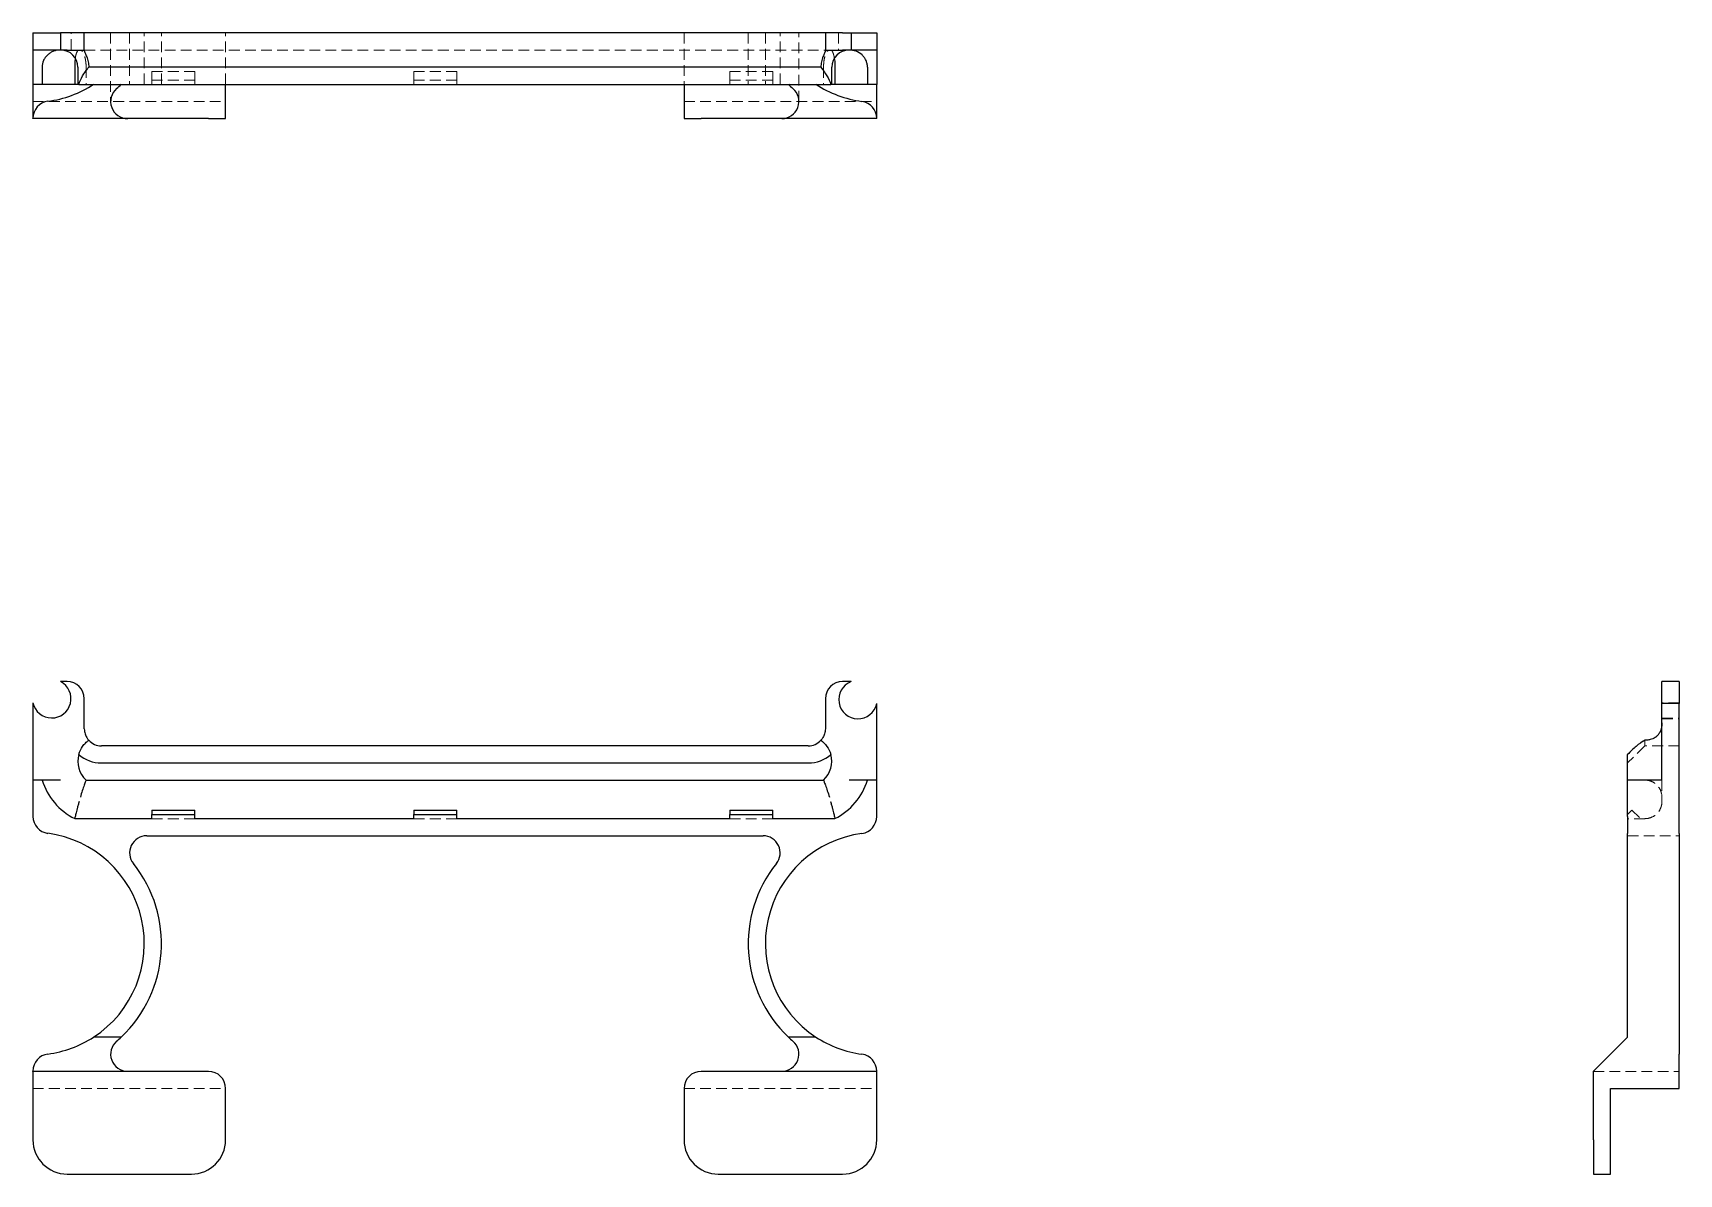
# Model space of a CAD drawing. Header units: millimetres. Extents: x 33 to 228, y 28 to 163.
import ezdxf

# ---------------------------------------------------------------- set-up
doc = ezdxf.new("R2010")
doc.units = ezdxf.units.MM
doc.linetypes.add('HIDDEN', pattern=[1.905, 1.27, -0.635])

msp = doc.modelspace()

# ---------------------------------------------------------------- linework, layer by layer
at = {"color": 7, "linetype": 'Continuous', "lineweight": 25}
for p, q in [((33, 163.08), (33, 161.05)), ((33, 163.08), (36.28, 163.08)), ((36.28, 163.08), (36.28, 161.05)), ((37.06, 163.08), (36.28, 163.08)), ((39.09, 163.08), (37.06, 163.08)), ((39.09, 161.05), (39.09, 163.08)), ((41.12, 163.08), (39.09, 163.08)), ((124.88, 163.08), (41.12, 163.08)), ((126.91, 163.08), (124.88, 163.08)), ((126.91, 163.08), (126.91, 161.05)), ((128.94, 163.08), (126.91, 163.08)), ((128.94, 163.08), (129.95, 163.08)), ((129.95, 163.08), (129.95, 161.05)), ((129.95, 163.08), (133, 163.08)), ((133, 163.08), (133, 161.05)), ((36.27, 161.05), (33, 161.05)), ((33, 161.05), (33, 156.98)), ((37.06, 161.05), (36.28, 161.05)), ((37.06, 161.05), (39.09, 161.05)), ((126.91, 161.05), (128.94, 161.05)), ((129.95, 161.05), (128.94, 161.05)), ((133, 161.05), (129.95, 161.05)), ((133, 161.05), (133, 156.98)), ((34.09, 159.02), (34.09, 156.98)), ((37.95, 159.02), (37.95, 156.98)), ((38.33, 159.02), (38.33, 156.98)), ((41.12, 159.02), (39.62, 159.02)), ((124.88, 159.02), (41.12, 159.02)), ((126.38, 159.02), (124.88, 159.02)), ((127.67, 156.98), (127.67, 159.02)), ((128.04, 159.02), (128.04, 156.98)), ((131.9, 159.02), (131.9, 156.98)), ((34.09, 156.98), (33, 156.98)), ((33, 156.98), (33, 152.96)), ((37.95, 156.98), (34.09, 156.98)), ((38.33, 156.98), (37.95, 156.98)), ((38.44, 156.98), (38.33, 156.98)), ((38.44, 156.98), (41.12, 156.98)), ((41.12, 156.98), (124.88, 156.98)), ((55.84, 154.95), (55.84, 156.98)), ((110.16, 156.98), (110.16, 154.95)), ((124.88, 156.98), (127.56, 156.98)), ((127.67, 156.98), (127.56, 156.98)), ((128.04, 156.98), (127.67, 156.98)), ((131.9, 156.98), (128.04, 156.98)), ((133, 156.98), (131.9, 156.98)), ((133, 152.94), (133, 156.98)), ((55.84, 152.92), (55.84, 154.95)), ((110.16, 154.95), (110.16, 152.92)), ((33, 152.92), (33, 152.96)), ((44.24, 152.92), (33, 152.92)), ((53.81, 152.92), (44.24, 152.92)), ((53.81, 152.92), (55.84, 152.92)), ((110.16, 152.92), (112.19, 152.92)), ((121.74, 152.92), (112.19, 152.92)), ((133, 152.92), (121.74, 152.92)), ((133, 152.92), (133, 152.94)), ((37.06, 86.19), (36.28, 86.19)), ((129.95, 86.19), (128.94, 86.19)), ((226.05, 83.58), (226.05, 86.19)), ((228.08, 86.19), (226.05, 86.19)), ((228.08, 86.19), (228.08, 83.58)), ((39.09, 81.28), (39.09, 84.16)), ((126.91, 84.16), (126.91, 81.28)), ((33, 83.68), (33, 74.51)), ((133, 74.51), (133, 83.58)), ((228.08, 83.58), (226.05, 83.58)), ((226.05, 74.51), (226.05, 83.58)), ((228.08, 70.2), (228.08, 83.58)), ((124.88, 78.57), (41.12, 78.57)), ((41.12, 76.54), (124.88, 76.54)), ((221.98, 74.51), (221.98, 77.55)), ((34.09, 74.51), (33, 74.51)), ((33, 74.51), (33, 70.21)), ((39.3, 74.51), (126.69, 74.51)), ((133, 74.51), (131.9, 74.51)), ((133, 70.2), (133, 74.51)), ((221.98, 70.2), (221.98, 74.51)), ((226.05, 74.51), (221.98, 74.51)), ((47.1, 70.96), (47.1, 70.45)), ((47.1, 70.96), (52.18, 70.96)), ((47.1, 70.45), (52.18, 70.45)), ((47.1, 69.94), (47.1, 70.45)), ((52.18, 70.45), (52.18, 70.96)), ((52.18, 69.94), (52.18, 70.45)), ((78.15, 70.96), (83.22, 70.96)), ((78.15, 70.96), (78.15, 70.45)), ((78.15, 70.45), (83.22, 70.45)), ((78.15, 69.94), (78.15, 70.45)), ((83.22, 70.45), (83.22, 70.96)), ((83.22, 69.94), (83.22, 70.45)), ((115.59, 70.96), (120.67, 70.96)), ((115.59, 70.96), (115.59, 70.45)), ((115.59, 69.94), (115.59, 70.45)), ((115.59, 70.45), (120.67, 70.45)), ((120.67, 70.45), (120.67, 70.96)), ((120.67, 69.94), (120.67, 70.45)), ((47.1, 69.94), (37.95, 69.94)), ((78.15, 69.94), (52.18, 69.94)), ((115.59, 69.94), (83.22, 69.94)), ((128.04, 69.94), (120.67, 69.94)), ((221.98, 70.2), (221.98, 68.19)), ((228.08, 68.19), (228.08, 70.2)), ((46.49, 67.91), (119.52, 67.91)), ((221.98, 44.06), (221.98, 68.19)), ((228.08, 68.19), (228.08, 42.03)), ((43.46, 44.06), (40.19, 44.06)), ((125.79, 44.06), (122.52, 44.06)), ((221.98, 44.06), (219.96, 42.03)), ((219.96, 42.03), (217.94, 40.01)), ((228.08, 40.01), (228.08, 42.03)), ((33, 39.99), (33, 40.03)), ((44.24, 39.99), (33, 39.99)), ((33, 39.99), (33, 31.87)), ((53.81, 39.99), (44.24, 39.99)), ((121.74, 39.99), (112.19, 39.99)), ((133, 39.99), (121.74, 39.99)), ((133, 39.99), (133, 40.01)), ((133, 31.87), (133, 39.99)), ((217.92, 39.99), (217.94, 40.01)), ((217.92, 31.87), (217.92, 39.99)), ((228.08, 37.96), (228.08, 40.01)), ((55.84, 31.87), (55.84, 37.96)), ((110.16, 37.96), (110.16, 31.87)), ((219.95, 31.87), (219.95, 37.96)), ((219.95, 37.96), (228.08, 37.96)), ((217.92, 31.87), (217.92, 27.81)), ((219.95, 27.81), (219.95, 31.87)), ((37.06, 27.81), (51.78, 27.81)), ((114.22, 27.81), (128.94, 27.81)), ((217.92, 27.81), (219.95, 27.81))]:
    msp.add_line(p, q, dxfattribs=at)
at = {"color": 7, "linetype": 'HIDDEN', "lineweight": 18}
for p, q in [((37.52, 161.05), (37.52, 163.08)), ((42.21, 163.08), (42.21, 154.95)), ((44.46, 163.08), (44.46, 156.98)), ((46.2, 156.98), (46.2, 163.08)), ((48.23, 156.98), (48.23, 163.08)), ((55.84, 156.98), (55.84, 163.08)), ((110.16, 163.08), (110.16, 156.98)), ((117.77, 163.08), (117.77, 156.98)), ((119.8, 163.08), (119.8, 156.98)), ((121.55, 156.98), (121.55, 163.08)), ((123.77, 154.95), (123.77, 163.08)), ((128.48, 163.08), (128.48, 161.05)), ((39.09, 161.05), (126.91, 161.05)), ((39.3, 159.02), (39.3, 156.98)), ((47.1, 158.51), (52.18, 158.51)), ((47.1, 158.51), (47.1, 157.49)), ((52.18, 157.49), (52.18, 158.51)), ((78.15, 158.51), (83.22, 158.51)), ((78.15, 158.51), (78.15, 157.49)), ((83.22, 157.49), (83.22, 158.51)), ((115.59, 158.51), (120.67, 158.51)), ((115.59, 158.51), (115.59, 157.49)), ((120.67, 157.49), (120.67, 158.51)), ((126.69, 159.02), (126.69, 156.98)), ((47.1, 157.49), (52.18, 157.49)), ((47.1, 157.49), (47.1, 156.98)), ((52.18, 156.98), (52.18, 157.49)), ((78.15, 157.49), (83.22, 157.49)), ((78.15, 157.49), (78.15, 156.98)), ((83.22, 156.98), (83.22, 157.49)), ((115.59, 157.49), (120.67, 157.49)), ((115.59, 157.49), (115.59, 156.98)), ((120.67, 156.98), (120.67, 157.49)), ((33, 154.95), (55.84, 154.95)), ((110.16, 154.95), (133, 154.95)), ((228.08, 83.68), (226.05, 83.68)), ((226.05, 81.87), (228.08, 81.87)), ((226.05, 81.77), (228.08, 81.77)), ((224.02, 78.57), (221.98, 76.54)), ((224.02, 79.23), (224.02, 78.57)), ((228.08, 78.57), (224.02, 78.57)), ((226.05, 74.51), (226.05, 71.97)), ((221.98, 70.45), (222.49, 70.96)), ((222.49, 70.96), (223.51, 69.94)), ((47.1, 69.94), (52.18, 69.94)), ((78.15, 69.94), (83.22, 69.94)), ((115.59, 69.94), (120.67, 69.94)), ((224.02, 69.94), (221.98, 69.94)), ((221.98, 67.91), (228.08, 67.91)), ((217.92, 39.99), (228.08, 39.99)), ((33, 37.96), (55.84, 37.96)), ((110.16, 37.96), (133, 37.96))]:
    msp.add_line(p, q, dxfattribs=at)
at = {"color": 7, "linetype": 'Continuous', "lineweight": 25}
for centre, radius, start, end in [((36.3, 159.02), 2.03, 0, 90), ((129.7, 159.02), 2.03, 90, 180), ((33, 168.05), 13.2, 277.6623, 303.022), ((44.24, 154.95), 2.03, 130.6394, 270), ((33, 168.05), 15.23, 310.6394, 313.3923), ((121.74, 154.95), 2.03, 270, 49.2867), ((133, 168.04), 15.23, 226.5283, 229.2867), ((133, 168.04), 13.2, 236.8627, 262.3377), ((35.03, 152.96), 2.03, 97.6623, 180), ((130.97, 152.94), 2.03, 0, 82.3377), ((35.23, 84.16), 2.28, 192.1015, 62.734), ((37.06, 84.16), 2.03, 0, 90), ((128.94, 84.16), 2.03, 90, 180), ((130.77, 84.06), 2.28, 111.0394, 347.8988), ((41.12, 80.6), 2.03, 222.3018, 270), ((124.88, 80.6), 2.03, 270, 317.583), ((41.37, 76.75), 3.05, 164.5469, 227.1666), ((41.12, 80.6), 4.06, 228.6045, 270), ((124.88, 80.6), 4.06, 270, 311.2891), ((124.62, 76.75), 3.05, 312.8334, 15.3559), ((41.37, 76.75), 7.61, 197.0576, 243.2951), ((124.62, 76.75), 7.61, 296.7049, 342.9424), ((35.03, 70.21), 2.03, 180, 262.3377), ((130.97, 70.2), 2.03, 277.6623, 0), ((33, 55.12), 13.2, 303.022, 82.3377), ((46.49, 65.88), 2.03, 90, 218.5743), ((119.52, 65.88), 2.03, 321.3641, 90), ((133, 55.11), 13.2, 97.6623, 236.8627), ((33, 55.12), 15.23, 313.3923, 38.5743), ((133, 55.11), 15.23, 141.3641, 226.5283), ((33, 55.12), 13.2, 277.6623, 303.022), ((44.24, 42.03), 2.03, 130.6394, 270), ((33, 55.12), 15.23, 310.6394, 313.3923), ((121.74, 42.03), 2.03, 270, 49.2867), ((133, 55.11), 15.23, 226.5283, 229.2867), ((133, 55.11), 13.2, 236.8627, 262.3377), ((35.03, 40.03), 2.03, 97.6623, 180), ((130.97, 40.01), 2.03, 0, 82.3377), ((53.81, 37.96), 2.03, 0, 90), ((112.19, 37.96), 2.03, 90, 180), ((37.06, 31.87), 4.06, 180, 270), ((51.78, 31.87), 4.06, 270, 0), ((114.22, 31.87), 4.06, 180, 270), ((128.94, 31.87), 4.06, 270, 0)]:
    msp.add_arc(centre, radius, start, end, dxfattribs=at)
for points, knots in [([(36.25, 161.05), (35.98, 161.05), (35.71, 161), (35.32, 160.85), (35.19, 160.8), (34.96, 160.65), (34.85, 160.57), (34.65, 160.39), (34.55, 160.28), (34.39, 160.06), (34.32, 159.94), (34.15, 159.57), (34.09, 159.29), (34.09, 159.02)], [0, 0, 0, 0, 0.25, 0.25, 0.375, 0.375, 0.5, 0.5, 0.625, 0.625, 0.75, 0.75, 1, 1, 1, 1]), ([(38.02, 160.01), (38.01, 159.91), (37.96, 159.62), (37.95, 159.26), (37.95, 159.02)], [0, 0, 0, 0, 0.328825, 1, 1, 1, 1]), ([(39.09, 160.96), (39.09, 160.93), (39.1, 160.89), (39.13, 160.81), (39.15, 160.75), (39.21, 160.63), (39.24, 160.57), (39.3, 160.42), (39.34, 160.33), (39.44, 160.07), (39.51, 159.87), (39.59, 159.46), (39.62, 159.24), (39.62, 159.02)], [0, 0, 0, 0, 0.125, 0.125, 0.25, 0.25, 0.375, 0.375, 0.5, 0.5, 0.75, 0.75, 1, 1, 1, 1]), ([(126.91, 160.96), (126.91, 160.93), (126.9, 160.89), (126.87, 160.81), (126.85, 160.75), (126.79, 160.63), (126.76, 160.57), (126.69, 160.42), (126.66, 160.33), (126.56, 160.07), (126.49, 159.87), (126.4, 159.46), (126.38, 159.24), (126.38, 159.02)], [0, 0, 0, 0, 0.125, 0.125, 0.25, 0.25, 0.375, 0.375, 0.5, 0.5, 0.75, 0.75, 1, 1, 1, 1]), ([(127.97, 160.02), (127.99, 159.92), (128.03, 159.62), (128.04, 159.26), (128.04, 159.02)], [0, 0, 0, 0, 0.33905, 1, 1, 1, 1]), ([(131.9, 159.02), (131.9, 159.15), (131.89, 159.29), (131.83, 159.56), (131.78, 159.69), (131.67, 159.94), (131.6, 160.06), (131.44, 160.28), (131.35, 160.39), (131.05, 160.66), (130.8, 160.81), (130.42, 160.95), (130.28, 160.99), (130.01, 161.03), (129.88, 161.05), (129.74, 161.05)], [0, 0, 0, 0, 0.125, 0.125, 0.25, 0.25, 0.375, 0.375, 0.5, 0.5, 0.75, 0.75, 0.875, 0.875, 1, 1, 1, 1]), ([(38.44, 156.98), (38.53, 157.31), (38.69, 157.64), (38.99, 158.15), (39.1, 158.33), (39.35, 158.67), (39.48, 158.84), (39.62, 159.02)], [0, 0, 0, 0, 0.5, 0.5, 0.75, 0.75, 1, 1, 1, 1]), ([(126.38, 159.02), (126.66, 158.67), (126.9, 158.33), (127.3, 157.65), (127.46, 157.31), (127.56, 156.98)], [0, 0, 0, 0, 0.5, 0.5, 1, 1, 1, 1]), ([(39.09, 80.6), (39.09, 80.5), (39.1, 80.39), (39.13, 80.19), (39.15, 80.1), (39.21, 79.92), (39.24, 79.84), (39.3, 79.7), (39.34, 79.63), (39.44, 79.46), (39.51, 79.37), (39.59, 79.26), (39.62, 79.24), (39.62, 79.24)], [0, 0, 0, 0, 0.125, 0.125, 0.25, 0.25, 0.375, 0.375, 0.5, 0.5, 0.75, 0.75, 1, 1, 1, 1]), ([(126.91, 80.6), (126.91, 80.5), (126.9, 80.39), (126.87, 80.19), (126.85, 80.1), (126.79, 79.92), (126.76, 79.84), (126.69, 79.69), (126.66, 79.63), (126.56, 79.45), (126.49, 79.37), (126.4, 79.26), (126.38, 79.23), (126.38, 79.23)], [0, 0, 0, 0, 0.125, 0.125, 0.25, 0.25, 0.375, 0.375, 0.5, 0.5, 0.75, 0.75, 1, 1, 1, 1]), ([(225.96, 80.6), (225.93, 80.5), (225.89, 80.39), (225.81, 80.19), (225.75, 80.1), (225.63, 79.92), (225.57, 79.84), (225.42, 79.69), (225.33, 79.63), (225.07, 79.45), (224.87, 79.37), (224.46, 79.26), (224.24, 79.23), (224.02, 79.23)], [0, 0, 0, 0, 0.125, 0.125, 0.25, 0.25, 0.375, 0.375, 0.5, 0.5, 0.75, 0.75, 1, 1, 1, 1]), ([(38.44, 77.56), (38.53, 77.91), (38.69, 78.23), (38.99, 78.65), (39.1, 78.78), (39.35, 79.03), (39.48, 79.14), (39.62, 79.24)], [0, 0, 0, 0, 0.5, 0.5, 0.75, 0.75, 1, 1, 1, 1]), ([(126.38, 79.23), (126.66, 79.03), (126.9, 78.79), (127.3, 78.23), (127.46, 77.9), (127.56, 77.55)], [0, 0, 0, 0, 0.5, 0.5, 1, 1, 1, 1]), ([(224.02, 79.23), (223.67, 79.03), (223.33, 78.79), (222.65, 78.23), (222.31, 77.9), (221.98, 77.55)], [0, 0, 0, 0, 0.5, 0.5, 1, 1, 1, 1]), ([(36.25, 74.51), (35.98, 74.51), (35.71, 74.51), (35.32, 74.51), (35.19, 74.51), (34.96, 74.51), (34.85, 74.51), (34.65, 74.51), (34.55, 74.51), (34.39, 74.51), (34.32, 74.51), (34.15, 74.51), (34.09, 74.51), (34.09, 74.51)], [0, 0, 0, 0, 0.25, 0.25, 0.375, 0.375, 0.5, 0.5, 0.625, 0.625, 0.75, 0.75, 1, 1, 1, 1]), ([(39.3, 74.51), (39.3, 74.51), (39.3, 74.5), (39.27, 74.44), (39.26, 74.4), (39.2, 74.25), (39.14, 74.09), (39.01, 73.71), (38.93, 73.49), (38.78, 73.01), (38.69, 72.74), (38.62, 72.48)], [0, 0, 0, 0, 0.125, 0.125, 0.25, 0.25, 0.5, 0.5, 0.75, 0.75, 1, 1, 1, 1]), ([(126.69, 74.51), (126.69, 74.51), (126.7, 74.5), (126.72, 74.44), (126.73, 74.4), (126.79, 74.25), (126.85, 74.09), (126.99, 73.71), (127.06, 73.49), (127.22, 73.01), (127.3, 72.74), (127.38, 72.48)], [0, 0, 0, 0, 0.125, 0.125, 0.25, 0.25, 0.5, 0.5, 0.75, 0.75, 1, 1, 1, 1]), ([(131.9, 74.51), (131.9, 74.51), (131.89, 74.51), (131.83, 74.51), (131.78, 74.51), (131.67, 74.51), (131.6, 74.51), (131.44, 74.51), (131.35, 74.51), (131.05, 74.51), (130.8, 74.51), (130.42, 74.51), (130.28, 74.51), (130.01, 74.51), (129.88, 74.51), (129.74, 74.51)], [0, 0, 0, 0, 0.125, 0.125, 0.25, 0.25, 0.375, 0.375, 0.5, 0.5, 0.75, 0.75, 0.875, 0.875, 1, 1, 1, 1]), ([(38.47, 71.97), (38.47, 71.97), (38.47, 71.97), (38.43, 71.83), (38.39, 71.68), (38.32, 71.41), (38.28, 71.27), (38.19, 70.9), (38.13, 70.69), (38.04, 70.33), (38.01, 70.18), (37.96, 69.99), (37.95, 69.94), (37.95, 69.94)], [-0.0007327, -0.0007327, -0.0007327, -0.0007327, 0, 0, 0.0435136, 0.0435136, 0.0868536, 0.0868536, 0.1662638, 0.1662638, 0.2434892, 0.2434892, 0.3197235, 0.3197235, 0.3197235, 0.3197235]), ([(127.52, 71.97), (127.52, 71.97), (127.52, 71.97), (127.56, 71.83), (127.6, 71.68), (127.68, 71.41), (127.71, 71.27), (127.81, 70.9), (127.86, 70.69), (127.95, 70.33), (127.99, 70.18), (128.03, 69.99), (128.04, 69.94), (128.04, 69.94)], [-0.6401796, -0.6401796, -0.6401796, -0.6401796, -0.6394469, -0.6394469, -0.5959333, -0.5959333, -0.5525934, -0.5525934, -0.4731831, -0.4731831, -0.3959577, -0.3959577, -0.3197235, -0.3197235, -0.3197235, -0.3197235])]:
    msp.add_open_spline(points, degree=3, knots=knots, dxfattribs=at)
at = {"color": 7, "linetype": 'HIDDEN', "lineweight": 18}
for points, knots in [([(38.47, 161.05), (38.42, 161.03), (38.31, 161), (38.17, 160.73), (38.07, 160.4), (38.03, 160.12), (38.02, 160.01)], [0, 0, 0, 0, 0.278277, 0.556156, 0.833557, 1, 1, 1, 1]), ([(39.3, 159.02), (39.3, 159.15), (39.3, 159.29), (39.27, 159.55), (39.26, 159.69), (39.2, 160.06), (39.14, 160.28), (39.01, 160.65), (38.93, 160.8), (38.78, 160.99), (38.69, 161.05), (38.62, 161.05)], [0, 0, 0, 0, 0.125, 0.125, 0.25, 0.25, 0.5, 0.5, 0.75, 0.75, 1, 1, 1, 1]), ([(126.69, 159.02), (126.69, 159.15), (126.7, 159.29), (126.72, 159.55), (126.73, 159.69), (126.79, 160.06), (126.85, 160.28), (126.99, 160.65), (127.06, 160.8), (127.22, 160.99), (127.3, 161.05), (127.38, 161.05)], [0, 0, 0, 0, 0.125, 0.125, 0.25, 0.25, 0.5, 0.5, 0.75, 0.75, 1, 1, 1, 1]), ([(127.52, 161.05), (127.57, 161.03), (127.68, 161), (127.82, 160.73), (127.92, 160.41), (127.96, 160.13), (127.97, 160.02)], [0, 0, 0, 0, 0.280383, 0.560365, 0.839866, 1, 1, 1, 1]), ([(225.96, 80.6), (225.93, 80.5), (225.89, 80.39), (225.81, 80.19), (225.75, 80.1), (225.63, 79.92), (225.57, 79.84), (225.42, 79.7), (225.33, 79.63), (225.07, 79.46), (224.87, 79.37), (224.46, 79.26), (224.24, 79.24), (224.02, 79.24)], [0, 0, 0, 0, 0.125, 0.125, 0.25, 0.25, 0.375, 0.375, 0.5, 0.5, 0.75, 0.75, 1, 1, 1, 1]), ([(221.98, 77.56), (222.31, 77.91), (222.64, 78.23), (223.15, 78.65), (223.33, 78.78), (223.67, 79.03), (223.84, 79.14), (224.02, 79.24)], [0, 0, 0, 0, 0.5, 0.5, 0.75, 0.75, 1, 1, 1, 1]), ([(224.02, 74.51), (224.15, 74.51), (224.29, 74.5), (224.55, 74.44), (224.69, 74.4), (225.06, 74.25), (225.28, 74.09), (225.65, 73.71), (225.8, 73.49), (225.99, 73.01), (226.05, 72.74), (226.05, 72.48)], [0, 0, 0, 0, 0.125, 0.125, 0.25, 0.25, 0.5, 0.5, 0.75, 0.75, 1, 1, 1, 1]), ([(226.05, 71.97), (226.05, 71.97), (226.05, 71.97), (226.05, 71.83), (226.03, 71.68), (225.97, 71.41), (225.93, 71.27), (225.76, 70.9), (225.61, 70.69), (225.23, 70.33), (225.01, 70.18), (224.53, 69.99), (224.27, 69.94), (224.02, 69.94)], [-0.6401796, -0.6401796, -0.6401796, -0.6401796, -0.6394469, -0.6394469, -0.5959333, -0.5959333, -0.5525934, -0.5525934, -0.4731831, -0.4731831, -0.3959577, -0.3959577, -0.3197235, -0.3197235, -0.3197235, -0.3197235])]:
    msp.add_open_spline(points, degree=3, knots=knots, dxfattribs=at)
at = {"color": 7, "linetype": 'Continuous', "lineweight": 25}
for points in [[(39.09, 160.96), (39.09, 161.02), (39.09, 161.05), (39.09, 161.05)], [(126.91, 161.05), (126.91, 161.05), (126.91, 161.02), (126.91, 160.96)], [(39.09, 80.6), (39.09, 80.83), (39.09, 81.05), (39.09, 81.28)], [(126.91, 81.28), (126.91, 81.05), (126.91, 80.82), (126.91, 80.6)], [(226.05, 81.28), (226.05, 81.05), (226.02, 80.82), (225.96, 80.6)]]:
    msp.add_open_spline(points, degree=3, dxfattribs=at)
at = {"color": 7, "linetype": 'HIDDEN', "lineweight": 18}
msp.add_open_spline([(225.96, 80.6), (226.02, 80.83), (226.05, 81.05), (226.05, 81.28)], degree=3, dxfattribs=at)

doc.saveas('drawing.dxf')
